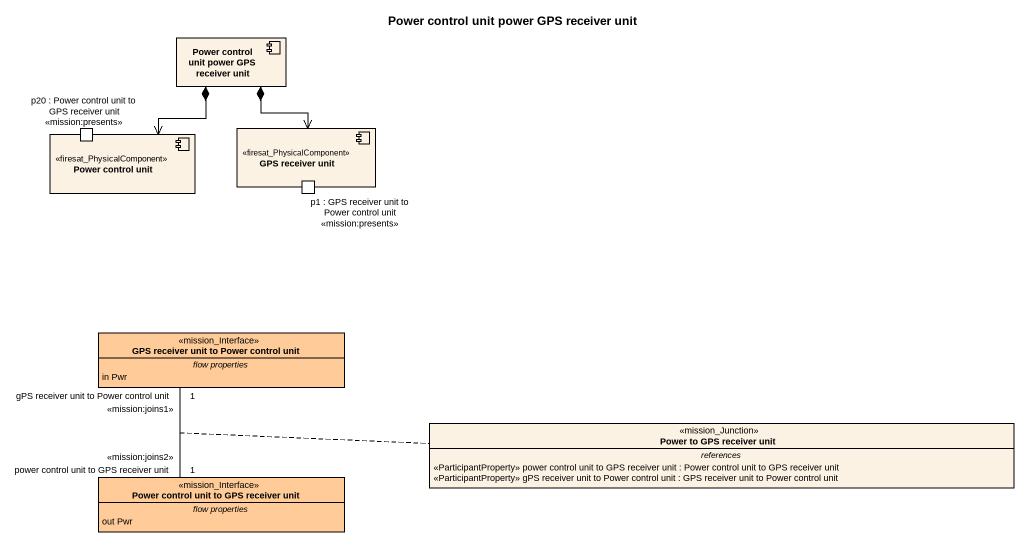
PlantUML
@startuml
title Power control unit power GPS receiver unit
allowmixing
hide circle
hide empty members
component "Power control unit power GPS receiver unit" as Power_control_unit_power
component "Power control unit" as Power_control_unit <<firesat_PhysicalComponent>> {
  port "p20 : Power control unit to GPS receiver unit <<mission:presents>>" as p20_Power_control_unit_to
}
component "GPS receiver unit" as GPS_receiver_unit <<firesat_PhysicalComponent>> {
  port "p1 : GPS receiver unit to Power control unit <<mission:presents>>" as p1_GPS_receiver_unit_to
}
class "GPS receiver unit to Power control unit" as GPS_receiver_unit_to_Power <<mission_Interface>> #FFCC99 {
  -- flow properties --
  in Pwr
}
class "Power to GPS receiver unit" as Power_to_GPS_receiver_unit <<mission_Junction>> {
  -- references --
  <<ParticipantProperty>> power control unit to GPS receiver unit : Power control unit to GPS receiver unit
  <<ParticipantProperty>> gPS receiver unit to Power control unit : GPS receiver unit to Power control unit
}
class "Power control unit to GPS receiver unit" as Power_control_unit_to_GPS <<mission_Interface>> #FFCC99 {
  -- flow properties --
  out Pwr
}
Power_control_unit_power *--> Power_control_unit
Power_control_unit_power *--> GPS_receiver_unit
GPS_receiver_unit_to_Power "1\ngPS receiver unit to Power control unit\n<<mission:joins1>>" -- "1\npower control unit to GPS receiver unit\n<<mission:joins2>>" Power_control_unit_to_GPS
(GPS_receiver_unit_to_Power, Power_control_unit_to_GPS) .. Power_to_GPS_receiver_unit
@enduml
